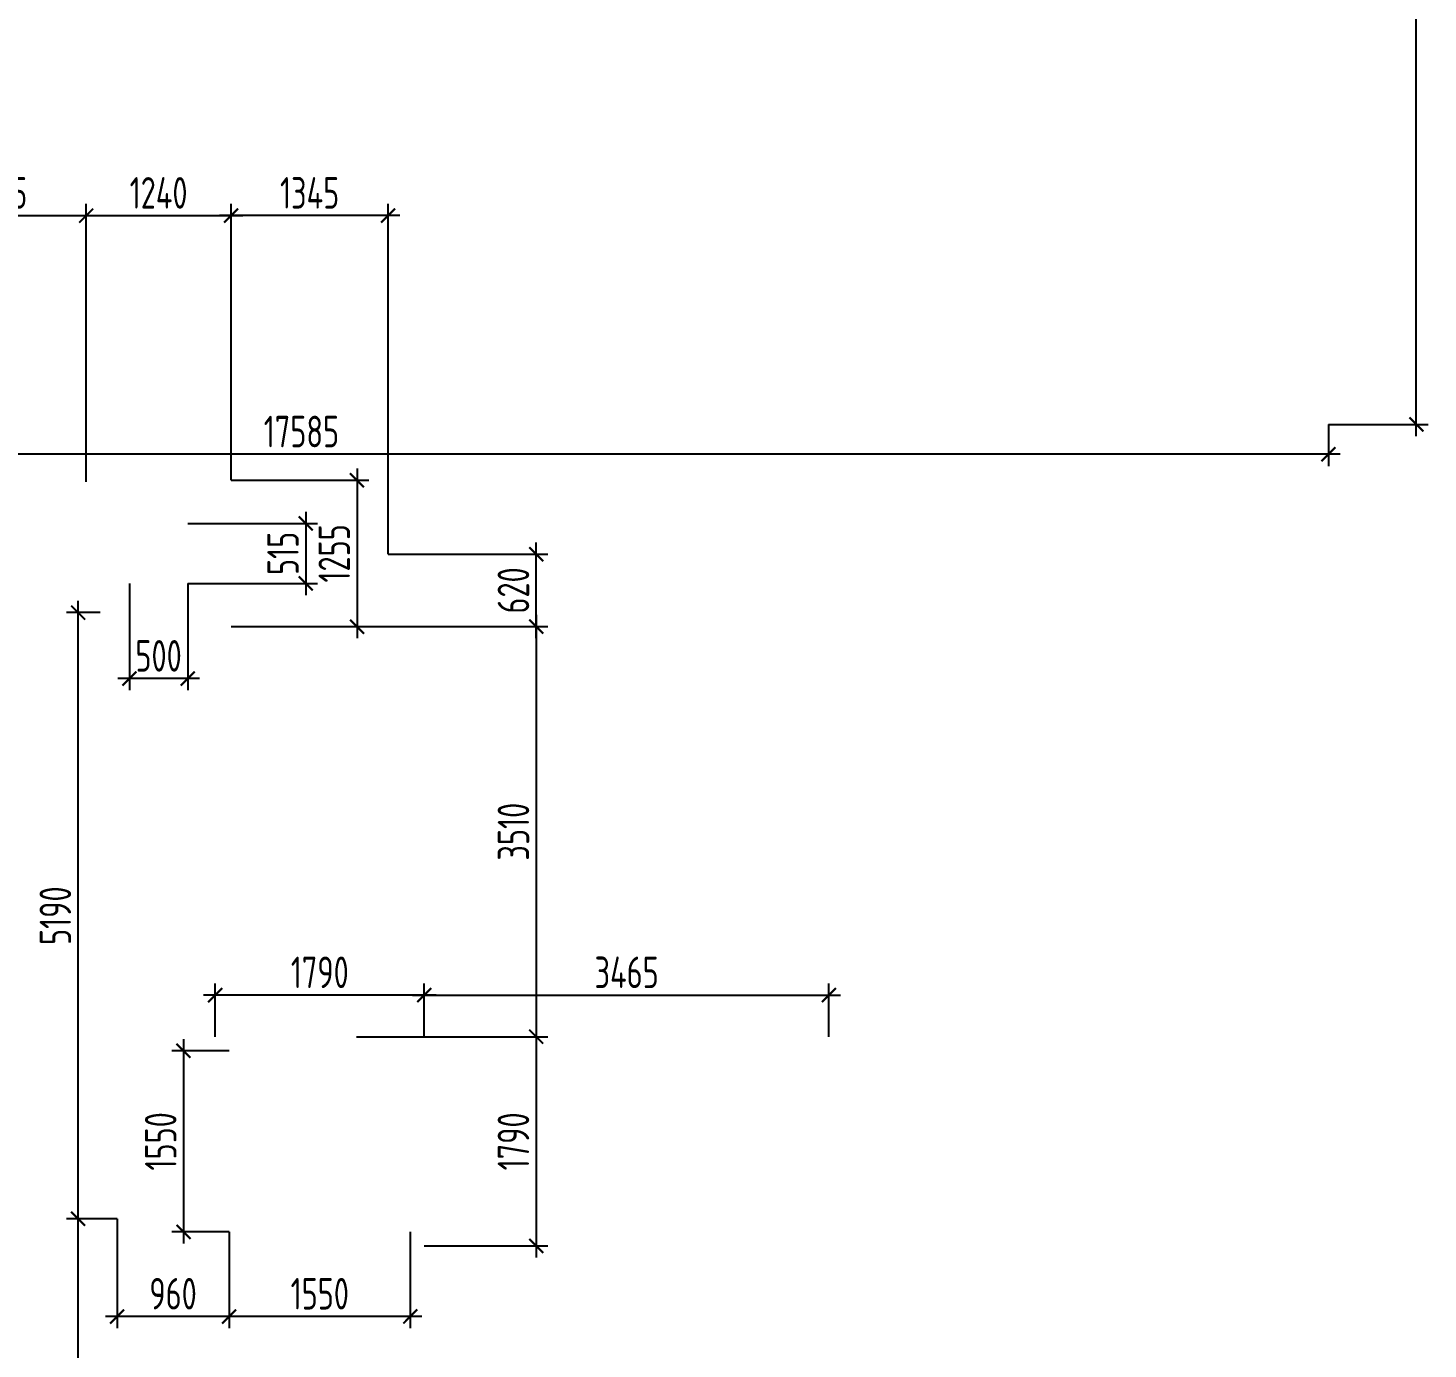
# Model space of a CAD drawing. Header units: millimetres. Extents: x -350007 to 536090, y -888 to 198380.
# Drawn here: x 475358 to 487344, y 102487 to 113794 of the extents above; entities that cross this region are included whole.
import ezdxf

# ---------------------------------------------------------------- set-up
doc = ezdxf.new("R2010")
doc.units = ezdxf.units.MM
doc.layers.add('АР_Размеры нов.', color=15, linetype='Continuous', lineweight=0)
doc.styles.add('ISOCPEUR', font='isocpeur.ttf', dxfattribs={"width": 0.7})
doc.dimstyles.new('R_100', dxfattribs={"dimtxt": 270, "dimasz": 120, "dimexe": 100, "dimexo": 0, "dimgap": 60, "dimtad": 1, "dimdec": 0, "dimrnd": 5, "dimzin": 0, "dimdsep": 46, "dimtxsty": 'ISOCPEUR', "dimblk": 'ARCHTICK', "dimcen": 0, "dimdle": 100, "dimclrd": 256, "dimclre": 256, "dimclrt": 256, "dimadec": 0, "dimazin": 0, "dimtfac": 2, "dimtdec": 0, "dimtofl": 0, "dimtmove": 1, "dimatfit": 3, "dimfxl": 1, "dimtvp": 3, "dimtolj": 1, "dimtzin": 0, "dimarcsym": 0})

# ---------------------------------------------------------------- blocks, each defined once
blk = doc.blocks.new('_ArchTick')
at = {"color": 0, "linetype": 'ByBlock', "const_width": 0.15}
blk.add_lwpolyline([(-0.5, -0.5), (0.5, 0.5)], dxfattribs=at)
blk = doc.blocks.new('*D3222')
at = {"layer": 'АР_Размеры нов.', "lineweight": -2, "transparency": 16777216}
for p, q in [((474348, 109770), (474348, 112288)), ((475856, 109909), (475856, 112288)), ((474248, 112188), (475956, 112188))]:
    blk.add_line(p, q, dxfattribs=at)
at = {"layer": 'АР_Размеры нов.', "lineweight": -2, "transparency": 16777216, "xscale": 120, "yscale": 120, "zscale": 120, "rotation": 180}
blk.add_blockref('_ArchTick', (474348, 112188), dxfattribs=at)
at = {"layer": 'АР_Размеры нов.', "lineweight": -2, "transparency": 16777216, "xscale": 120, "yscale": 120, "zscale": 120}
blk.add_blockref('_ArchTick', (475856, 112188), dxfattribs=at)
at = {"layer": 'АР_Размеры нов.', "transparency": 16777216, "insert": (475102, 112383), "char_height": 270, "attachment_point": 5, "style": 'ISOCPEUR'}
blk.add_mtext('\\A1;1505', dxfattribs=at)
blk = doc.blocks.new('*D3223')
at = {"layer": 'АР_Размеры нов.', "lineweight": -2, "transparency": 16777216}
for p, q in [((475856, 109909), (475856, 112288)), ((477096, 109923), (477096, 112288)), ((475756, 112188), (477196, 112188))]:
    blk.add_line(p, q, dxfattribs=at)
at = {"layer": 'АР_Размеры нов.', "lineweight": -2, "transparency": 16777216, "xscale": 120, "yscale": 120, "zscale": 120, "rotation": 180}
blk.add_blockref('_ArchTick', (475856, 112188), dxfattribs=at)
at = {"layer": 'АР_Размеры нов.', "lineweight": -2, "transparency": 16777216, "xscale": 120, "yscale": 120, "zscale": 120}
blk.add_blockref('_ArchTick', (477096, 112188), dxfattribs=at)
at = {"layer": 'АР_Размеры нов.', "transparency": 16777216, "insert": (476476, 112383), "char_height": 270, "attachment_point": 5, "style": 'ISOCPEUR'}
blk.add_mtext('\\A1;1240', dxfattribs=at)
blk = doc.blocks.new('*D3225')
at = {"layer": 'АР_Размеры нов.', "lineweight": -2, "transparency": 16777216}
for p, q in [((478751, 105160), (478751, 105616)), ((482214, 105160), (482214, 105616)), ((478651, 105516), (482314, 105516))]:
    blk.add_line(p, q, dxfattribs=at)
at = {"layer": 'АР_Размеры нов.', "lineweight": -2, "transparency": 16777216, "xscale": 120, "yscale": 120, "zscale": 120, "rotation": 180}
blk.add_blockref('_ArchTick', (478751, 105516), dxfattribs=at)
at = {"layer": 'АР_Размеры нов.', "lineweight": -2, "transparency": 16777216, "xscale": 120, "yscale": 120, "zscale": 120}
blk.add_blockref('_ArchTick', (482214, 105516), dxfattribs=at)
at = {"layer": 'АР_Размеры нов.', "transparency": 16777216, "insert": (480483, 105711), "char_height": 270, "attachment_point": 5, "style": 'ISOCPEUR'}
blk.add_mtext('\\A1;3465', dxfattribs=at)
blk = doc.blocks.new('*D3226')
at = {"layer": 'АР_Размеры нов.', "lineweight": -2, "transparency": 16777216}
for p, q in [((476960, 105160), (476960, 105616)), ((478751, 105160), (478751, 105616)), ((478851, 105516), (476860, 105516))]:
    blk.add_line(p, q, dxfattribs=at)
at = {"layer": 'АР_Размеры нов.', "lineweight": -2, "transparency": 16777216, "xscale": 120, "yscale": 120, "zscale": 120, "rotation": 180}
blk.add_blockref('_ArchTick', (476960, 105516), dxfattribs=at)
at = {"layer": 'АР_Размеры нов.', "lineweight": -2, "transparency": 16777216, "xscale": 120, "yscale": 120, "zscale": 120}
blk.add_blockref('_ArchTick', (478751, 105516), dxfattribs=at)
at = {"layer": 'АР_Размеры нов.', "transparency": 16777216, "insert": (477856, 105711), "char_height": 270, "attachment_point": 5, "style": 'ISOCPEUR'}
blk.add_mtext('\\A1;1790', dxfattribs=at)
blk = doc.blocks.new('*D3227')
at = {"layer": 'АР_Размеры нов.', "lineweight": -2, "transparency": 16777216}
for p, q in [((479709, 105260), (479709, 103269)), ((478751, 105160), (479809, 105160)), ((478751, 103369), (479809, 103369))]:
    blk.add_line(p, q, dxfattribs=at)
at = {"layer": 'АР_Размеры нов.', "lineweight": -2, "transparency": 16777216, "xscale": 120, "yscale": 120, "zscale": 120}
for p, rotation in [((479709, 105160), 90), ((479709, 103369), 270)]:
    blk.add_blockref('_ArchTick', p, dxfattribs=dict(at, rotation=rotation))
at = {"layer": 'АР_Размеры нов.', "transparency": 16777216, "insert": (479514, 104264), "char_height": 270, "attachment_point": 5, "rotation": 90, "style": 'ISOCPEUR'}
blk.add_mtext('\\A1;1790', dxfattribs=at)
blk = doc.blocks.new('*D3363')
at = {"layer": 'АР_Размеры нов.', "lineweight": -2, "transparency": 16777216}
for p, q in [((477080, 103489), (477080, 102665)), ((478631, 103489), (478631, 102665)), ((478731, 102765), (476980, 102765))]:
    blk.add_line(p, q, dxfattribs=at)
at = {"layer": 'АР_Размеры нов.', "lineweight": -2, "transparency": 16777216, "xscale": 120, "yscale": 120, "zscale": 120, "rotation": 180}
blk.add_blockref('_ArchTick', (477080, 102765), dxfattribs=at)
at = {"layer": 'АР_Размеры нов.', "lineweight": -2, "transparency": 16777216, "xscale": 120, "yscale": 120, "zscale": 120}
blk.add_blockref('_ArchTick', (478631, 102765), dxfattribs=at)
at = {"layer": 'АР_Размеры нов.', "transparency": 16777216, "insert": (477856, 102960), "char_height": 270, "attachment_point": 5, "style": 'ISOCPEUR'}
blk.add_mtext('\\A1;1550', dxfattribs=at)
blk = doc.blocks.new('*D3364')
at = {"layer": 'АР_Размеры нов.', "lineweight": -2, "transparency": 16777216}
for p, q in [((476689, 105140), (476689, 103389)), ((477080, 105040), (476589, 105040)), ((477080, 103489), (476589, 103489))]:
    blk.add_line(p, q, dxfattribs=at)
at = {"layer": 'АР_Размеры нов.', "lineweight": -2, "transparency": 16777216, "xscale": 120, "yscale": 120, "zscale": 120}
for p, rotation in [((476689, 105040), 90), ((476689, 103489), 270)]:
    blk.add_blockref('_ArchTick', p, dxfattribs=dict(at, rotation=rotation))
at = {"layer": 'АР_Размеры нов.', "transparency": 16777216, "insert": (476494, 104264), "char_height": 270, "attachment_point": 5, "rotation": 90, "style": 'ISOCPEUR'}
blk.add_mtext('\\A1;1550', dxfattribs=at)
blk = doc.blocks.new('*D3373')
at = {"layer": 'АР_Размеры нов.', "lineweight": -2, "transparency": 16777216}
for p, q in [((476226, 109040), (476226, 108125)), ((476726, 109040), (476726, 108125)), ((476826, 108225), (476126, 108225))]:
    blk.add_line(p, q, dxfattribs=at)
at = {"layer": 'АР_Размеры нов.', "lineweight": -2, "transparency": 16777216, "xscale": 120, "yscale": 120, "zscale": 120, "rotation": 180}
blk.add_blockref('_ArchTick', (476226, 108225), dxfattribs=at)
at = {"layer": 'АР_Размеры нов.', "lineweight": -2, "transparency": 16777216, "xscale": 120, "yscale": 120, "zscale": 120}
blk.add_blockref('_ArchTick', (476726, 108225), dxfattribs=at)
at = {"layer": 'АР_Размеры нов.', "transparency": 16777216, "insert": (476476, 108420), "char_height": 270, "attachment_point": 5, "style": 'ISOCPEUR'}
blk.add_mtext('\\A1;500', dxfattribs=at)
blk = doc.blocks.new('*D3376')
at = {"layer": 'АР_Размеры нов.', "lineweight": -2, "transparency": 16777216}
for p, q in [((477096, 109923), (478275, 109923)), ((478175, 110023), (478175, 108570)), ((477096, 108670), (478275, 108670))]:
    blk.add_line(p, q, dxfattribs=at)
at = {"layer": 'АР_Размеры нов.', "lineweight": -2, "transparency": 16777216, "xscale": 120, "yscale": 120, "zscale": 120}
for p, rotation in [((478175, 109923), 90), ((478175, 108670), 270)]:
    blk.add_blockref('_ArchTick', p, dxfattribs=dict(at, rotation=rotation))
at = {"layer": 'АР_Размеры нов.', "transparency": 16777216, "insert": (477980, 109297), "char_height": 270, "attachment_point": 5, "rotation": 90, "style": 'ISOCPEUR'}
blk.add_mtext('\\A1;1255', dxfattribs=at)
blk = doc.blocks.new('*D3377')
at = {"layer": 'АР_Размеры нов.', "lineweight": -2, "transparency": 16777216}
for p, q in [((479709, 108770), (479709, 105060)), ((477096, 108670), (479809, 108670)), ((478170, 105160), (479809, 105160))]:
    blk.add_line(p, q, dxfattribs=at)
at = {"layer": 'АР_Размеры нов.', "lineweight": -2, "transparency": 16777216, "xscale": 120, "yscale": 120, "zscale": 120}
for p, rotation in [((479709, 108670), 90), ((479709, 105160), 270)]:
    blk.add_blockref('_ArchTick', p, dxfattribs=dict(at, rotation=rotation))
at = {"layer": 'АР_Размеры нов.', "transparency": 16777216, "insert": (479514, 106915), "char_height": 270, "attachment_point": 5, "rotation": 90, "style": 'ISOCPEUR'}
blk.add_mtext('\\A1;3510', dxfattribs=at)
blk = doc.blocks.new('*D3378')
at = {"layer": 'АР_Размеры нов.', "lineweight": -2, "transparency": 16777216}
for p, q in [((476726, 109553), (477836, 109553)), ((477736, 109653), (477736, 108940)), ((476726, 109040), (477836, 109040))]:
    blk.add_line(p, q, dxfattribs=at)
at = {"layer": 'АР_Размеры нов.', "lineweight": -2, "transparency": 16777216, "xscale": 120, "yscale": 120, "zscale": 120}
for p, rotation in [((477736, 109553), 90), ((477736, 109040), 270)]:
    blk.add_blockref('_ArchTick', p, dxfattribs=dict(at, rotation=rotation))
at = {"layer": 'АР_Размеры нов.', "transparency": 16777216, "insert": (477541, 109297), "char_height": 270, "attachment_point": 5, "rotation": 90, "style": 'ISOCPEUR'}
blk.add_mtext('\\A1;515', dxfattribs=at)
blk = doc.blocks.new('*D4201')
at = {"layer": 'АР_Размеры нов.', "lineweight": -2, "transparency": 16777216}
for p, q in [((477096, 109923), (477096, 112288)), ((478441, 109290), (478441, 112288)), ((478541, 112188), (476996, 112188))]:
    blk.add_line(p, q, dxfattribs=at)
at = {"layer": 'АР_Размеры нов.', "lineweight": -2, "transparency": 16777216, "xscale": 120, "yscale": 120, "zscale": 120, "rotation": 180}
blk.add_blockref('_ArchTick', (477096, 112188), dxfattribs=at)
at = {"layer": 'АР_Размеры нов.', "lineweight": -2, "transparency": 16777216, "xscale": 120, "yscale": 120, "zscale": 120}
blk.add_blockref('_ArchTick', (478441, 112188), dxfattribs=at)
at = {"layer": 'АР_Размеры нов.', "transparency": 16777216, "insert": (477769, 112383), "char_height": 270, "attachment_point": 5, "style": 'ISOCPEUR'}
blk.add_mtext('\\A1;1345', dxfattribs=at)
blk = doc.blocks.new('*D4202')
at = {"layer": 'АР_Размеры нов.', "lineweight": -2, "transparency": 16777216}
for p, q in [((479709, 108570), (479709, 109390)), ((478441, 109290), (479809, 109290)), ((477096, 108670), (479809, 108670))]:
    blk.add_line(p, q, dxfattribs=at)
at = {"layer": 'АР_Размеры нов.', "lineweight": -2, "transparency": 16777216, "xscale": 120, "yscale": 120, "zscale": 120}
for p, rotation in [((479709, 109290), 90), ((479709, 108670), 270)]:
    blk.add_blockref('_ArchTick', p, dxfattribs=dict(at, rotation=rotation))
at = {"layer": 'АР_Размеры нов.', "transparency": 16777216, "insert": (479514, 108980), "char_height": 270, "attachment_point": 5, "rotation": 90, "style": 'ISOCPEUR'}
blk.add_mtext('\\A1;620', dxfattribs=at)
blk = doc.blocks.new('*D7012')
at = {"layer": 'АР_Размеры нов.', "lineweight": -2, "transparency": 16777216}
for p, q in [((487244, 110301), (487244, 122663)), ((486300, 122563), (487344, 122563)), ((486491, 110401), (487344, 110401))]:
    blk.add_line(p, q, dxfattribs=at)
at = {"layer": 'АР_Размеры нов.', "lineweight": -2, "transparency": 16777216, "xscale": 120, "yscale": 120, "zscale": 120}
for p, rotation in [((487244, 122563), 90), ((487244, 110401), 270)]:
    blk.add_blockref('_ArchTick', p, dxfattribs=dict(at, rotation=rotation))
at = {"layer": 'АР_Размеры нов.', "transparency": 16777216, "insert": (487049, 116482), "char_height": 270, "attachment_point": 5, "rotation": 90, "style": 'ISOCPEUR'}
blk.add_mtext('\\A1;12160', dxfattribs=at)
blk = doc.blocks.new('*D7013')
at = {"layer": 'АР_Размеры нов.', "lineweight": -2, "transparency": 16777216}
for p, q in [((486491, 110401), (486491, 110045)), ((468907, 110131), (468907, 110245)), ((486591, 110145), (468807, 110145))]:
    blk.add_line(p, q, dxfattribs=at)
at = {"layer": 'АР_Размеры нов.', "lineweight": -2, "transparency": 16777216, "xscale": 120, "yscale": 120, "zscale": 120, "rotation": 180}
blk.add_blockref('_ArchTick', (468907, 110145), dxfattribs=at)
at = {"layer": 'АР_Размеры нов.', "lineweight": -2, "transparency": 16777216, "xscale": 120, "yscale": 120, "zscale": 120}
blk.add_blockref('_ArchTick', (486491, 110145), dxfattribs=at)
at = {"layer": 'АР_Размеры нов.', "transparency": 16777216, "insert": (477699, 110340), "char_height": 270, "attachment_point": 5, "style": 'ISOCPEUR'}
blk.add_mtext('\\A1;17585', dxfattribs=at)
blk = doc.blocks.new('*D7014')
at = {"layer": 'АР_Размеры нов.', "lineweight": -2, "transparency": 16777216}
for p, q in [((476120, 103601), (476120, 102665)), ((477080, 103489), (477080, 102665)), ((477180, 102765), (476020, 102765))]:
    blk.add_line(p, q, dxfattribs=at)
at = {"layer": 'АР_Размеры нов.', "lineweight": -2, "transparency": 16777216, "xscale": 120, "yscale": 120, "zscale": 120, "rotation": 180}
blk.add_blockref('_ArchTick', (476120, 102765), dxfattribs=at)
at = {"layer": 'АР_Размеры нов.', "lineweight": -2, "transparency": 16777216, "xscale": 120, "yscale": 120, "zscale": 120}
blk.add_blockref('_ArchTick', (477080, 102765), dxfattribs=at)
at = {"layer": 'АР_Размеры нов.', "transparency": 16777216, "insert": (476600, 102960), "char_height": 270, "attachment_point": 5, "style": 'ISOCPEUR'}
blk.add_mtext('\\A1;960', dxfattribs=at)
blk = doc.blocks.new('*D7015')
at = {"layer": 'АР_Размеры нов.', "lineweight": -2, "transparency": 16777216}
for p, q in [((475787, 103501), (475787, 108890)), ((475976, 108790), (475687, 108790)), ((476120, 103601), (475687, 103601))]:
    blk.add_line(p, q, dxfattribs=at)
at = {"layer": 'АР_Размеры нов.', "lineweight": -2, "transparency": 16777216, "xscale": 120, "yscale": 120, "zscale": 120}
for p, rotation in [((475787, 108790), 90), ((475787, 103601), 270)]:
    blk.add_blockref('_ArchTick', p, dxfattribs=dict(at, rotation=rotation))
at = {"layer": 'АР_Размеры нов.', "transparency": 16777216, "insert": (475592, 106196), "char_height": 270, "attachment_point": 5, "rotation": 90, "style": 'ISOCPEUR'}
blk.add_mtext('\\A1;5190', dxfattribs=at)
blk = doc.blocks.new('*D7016')
at = {"layer": 'АР_Размеры нов.', "lineweight": -2, "transparency": 16777216}
for p, q in [((475787, 96617), (475787, 103701)), ((476120, 103601), (475687, 103601)), ((475580, 96717), (475887, 96717))]:
    blk.add_line(p, q, dxfattribs=at)
at = {"layer": 'АР_Размеры нов.', "lineweight": -2, "transparency": 16777216, "xscale": 120, "yscale": 120, "zscale": 120}
for p, rotation in [((475787, 103601), 90), ((475787, 96717), 270)]:
    blk.add_blockref('_ArchTick', p, dxfattribs=dict(at, rotation=rotation))
at = {"layer": 'АР_Размеры нов.', "transparency": 16777216, "insert": (475592, 100159), "char_height": 270, "attachment_point": 5, "rotation": 90, "style": 'ISOCPEUR'}
blk.add_mtext('\\A1;6885', dxfattribs=at)

msp = doc.modelspace()

# ---------------------------------------------------------------- dimensions: what is measured, and where the dimension line sits
at = {"layer": 'АР_Размеры нов.'}
for base, p1, p2, picture, middle in [((487243.9818, 122562.75), (486491.418, 110401.3278), (486300, 122562.75), '*D7012', (487048.9818, 116482.0389)), ((478175.3, 108670.5), (477095.7, 109923.2), (477095.7, 108670.5), '*D3376', (477980.3, 109296.9)), ((477735.9, 109040.5), (476725.7, 109553.2), (476725.7, 109040.5), '*D3378', (477540.9, 109296.9)), ((479708.7, 109290.5), (477095.7, 108670.5), (478441.4, 109290.5), '*D4202', (479513.7, 108980.5)), ((475787.5, 108790.5), (476120.1, 103600.7), (475975.7, 108790.5), '*D7015', (475592.5, 106195.6)), ((479708.6916, 105159.9908), (477095.6887, 108670.4831), (478169.5512, 105159.9908), '*D3377', (479513.6916, 106915.237)), ((479708.7, 103369), (478751.1, 105160), (478751.1, 103369), '*D3227', (479513.7, 104264.5)), ((476688.7, 103489), (477080.1, 105040), (477080.1, 103489), '*D3364', (476493.7, 104264.5)), ((475787.5, 103600.7), (475579.9, 96717), (476120.1, 103600.7), '*D7016', (475592.5, 100158.9))]:
    dim = msp.add_linear_dim(base=base, p1=p1, p2=p2, angle=90, dimstyle='R_100', override={"dimpost": '\\X'}, dxfattribs=at)
    dim.commit()
    dim.dimension.update_dxf_attribs({"geometry": picture, "text_midpoint": middle})
for base, p1, p2, picture, middle in [((475855.7, 112187.6), (474348.3, 109770.3), (475855.7, 109909.3), '*D3222', (475102, 112382.6)), ((477095.7, 112187.6), (475855.7, 109909.3), (477095.7, 109923.2), '*D3223', (476475.7, 112382.6)), ((477095.7, 112187.6), (478441.4, 109290.5), (477095.7, 109923.2), '*D4201', (477768.5, 112382.6)), ((468906.8, 110144.8), (486491.4, 110401.3), (468906.8, 110131.3), '*D7013', (477699.1, 110339.8)), ((476960.1, 105516.3), (478751.1, 105160), (476960.1, 105160), '*D3226', (477855.6, 105711.3)), ((482214.1, 105516.3), (478751.1, 105160), (482214.1, 105160), '*D3225', (480482.6, 105711.3)), ((476120.1, 102764.6), (477080.1, 103489), (476120.1, 103600.7), '*D7014', (476600.1, 102959.6)), ((477080.1, 102764.6), (478631.1, 103489), (477080.1, 103489), '*D3363', (477855.6, 102959.6))]:
    dim = msp.add_linear_dim(base=base, p1=p1, p2=p2, dimstyle='R_100', override={"dimpost": '\\X'}, dxfattribs=at)
    dim.commit()
    dim.dimension.update_dxf_attribs({"geometry": picture, "text_midpoint": middle})
dim = msp.add_linear_dim(base=(476225.7, 108224.6), p1=(476725.7, 109040.5), p2=(476225.7, 109040.5), dimstyle='R_100', override={"dimpost": '\\X'}, dxfattribs=at)
dim.commit()
dim.dimension.update_dxf_attribs({"geometry": '*D3373', "text_midpoint": (476475.7, 108224.6), "dimtype": 160})

doc.saveas('drawing.dxf')
